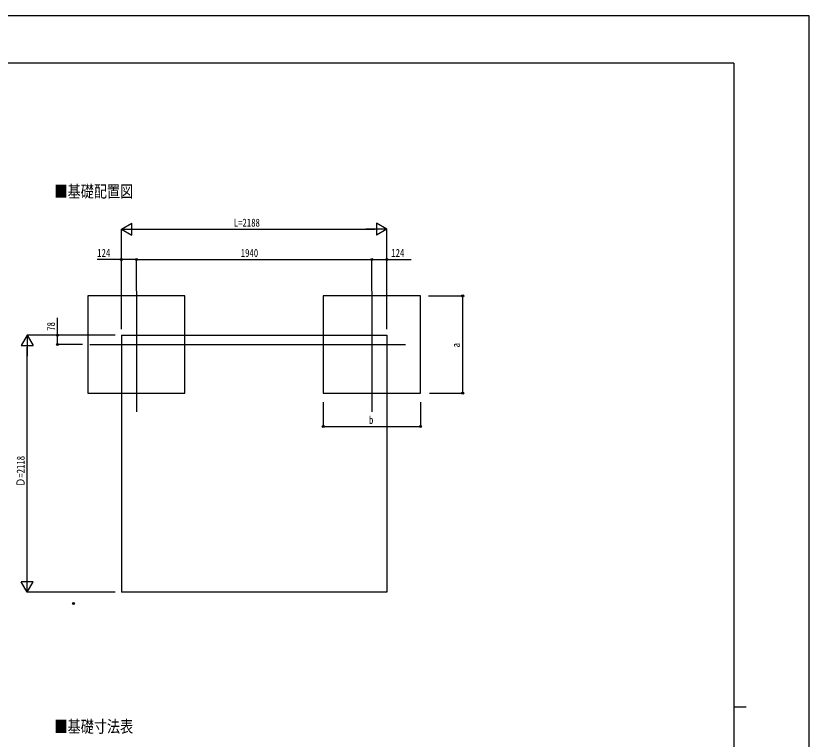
# Model space of a CAD drawing. Units: millimetres, scale not verified. Extents: x -8410 to 8410, y -5940 to 5940.
# Drawn here: x 1874 to 8410, y -17 to 5940 of the extents above; entities that cross this region are included whole.
import ezdxf
from ezdxf.enums import TextEntityAlignment as Align

# ---------------------------------------------------------------- set-up
doc = ezdxf.new("R2010")
doc.units = ezdxf.units.MM
doc.header["$LTSCALE"] = 30
doc.header["$PDMODE"] = 32
doc.header["$PDSIZE"] = 15
for name, color, linetype in [('0-2_USER1', 3, 'Continuous'), ('0-3_YKK_12', 2, 'Continuous'), ('0-5_YKK_A1', 4, 'Continuous'), ('0-6_YKK_D', 6, 'Continuous'), ('0-7_YKK_ZWAK', 7, 'Continuous')]:
    doc.layers.add(name, color=color, linetype=linetype)
doc.styles.add('ＭＳ ゴシック', font='')
doc.styles.get('ＭＳ ゴシック').set_extended_font_data('MS Gothic')

msp = doc.modelspace()

# ---------------------------------------------------------------- linework, layer by layer
at = {"layer": '0-3_YKK_12'}
for p, q in [((2867.34, 3673.34), (2867.34, 2678.17)), ((4807.34, 3673.34), (4807.34, 2678.17)), ((2482.37, 3233.26), (5085.48, 3233.26))]:
    msp.add_line(p, q, dxfattribs=at)
at = {"layer": '0-5_YKK_A1'}
for p, q in [((2743.34, 3311.06), (4931.34, 3311.06)), ((2743.34, 3311.06), (2743.34, 1192.68)), ((4931.34, 3311.06), (4931.34, 1192.68)), ((4931.34, 1192.68), (2743.34, 1192.68))]:
    msp.add_line(p, q, dxfattribs=at)
for points in [[(2467.34, 2833.26), (3267.34, 2833.26), (3267.34, 3633.26), (2467.34, 3633.26)], [(4407.34, 2833.26), (5207.34, 2833.26), (5207.34, 3633.26), (4407.34, 3633.26)]]:
    msp.add_lwpolyline(points, close=True, dxfattribs=at)
msp.add_point((2348.47, 1100.01), dxfattribs=at)
at = {"layer": '0-6_YKK_D'}
for p, q in [((2743.34, 4183.26), (2829.94, 4233.26)), ((2743.34, 3361.06), (2743.34, 4184.26)), ((2743.34, 4183.26), (2829.94, 4133.26)), ((2743.34, 4183.26), (2916.54, 4183.26)), ((2829.94, 4133.26), (2829.94, 4233.26)), ((2843.34, 4183.26), (4831.34, 4183.26)), ((4931.34, 4183.26), (4758.13, 4183.26)), ((4931.34, 4183.26), (4844.74, 4233.26)), ((4844.74, 4233.26), (4844.74, 4133.26)), ((4931.34, 4183.26), (4844.74, 4133.26)), ((4931.34, 3361.06), (4931.34, 4184.26)), ((2743.34, 3361.06), (2743.34, 3934.26)), ((2867.34, 3674.34), (2867.34, 3934.26)), ((2867.34, 3674.34), (2867.34, 3934.26)), ((2867.34, 3933.26), (4807.34, 3933.26)), ((4807.34, 3674.34), (4807.34, 3934.26)), ((4807.34, 3674.34), (4807.34, 3934.26)), ((4931.34, 3361.06), (4931.34, 3934.26)), ((5274.5, 3633.26), (5556.45, 3633.26)), ((5555.45, 2833.26), (5555.45, 3633.26)), ((1967.34, 3311.06), (1917.34, 3224.46)), ((2693.34, 3311.06), (1966.34, 3311.06)), ((1967.34, 3311.06), (2017.34, 3224.46)), ((1967.34, 3311.06), (1967.34, 3137.85)), ((2690.34, 3311.06), (2216.34, 3311.06)), ((1917.34, 3224.46), (2017.34, 3224.46)), ((1967.34, 1292.68), (1967.34, 3211.06)), ((2421.9, 3233.26), (2216.34, 3233.26)), ((5282.34, 2833.26), (5556.45, 2833.26)), ((4407.34, 2759.06), (4407.34, 2557.26)), ((5207.34, 2759.24), (5207.34, 2557.26)), ((4407.34, 2558.26), (5207.34, 2558.26)), ((1967.34, 1192.68), (1967.34, 1365.88)), ((1967.34, 1192.68), (1917.34, 1279.28)), ((2017.34, 1279.28), (1917.34, 1279.28)), ((1967.34, 1192.68), (2017.34, 1279.28)), ((2693.34, 1192.68), (1966.34, 1192.68))]:
    msp.add_line(p, q, dxfattribs=at)
for points in [[(2867.34, 3933.26), (2743.34, 3933.26), (2542.81, 3933.26)], [(4807.34, 3933.26), (4931.34, 3933.26), (5131.87, 3933.26)], [(2217.34, 3233.26), (2217.34, 3311.06), (2217.34, 3453.33)]]:
    msp.add_lwpolyline(points, dxfattribs=at)
for centre in [(2743.34, 3933.26), (2867.34, 3933.26), (2867.34, 3933.26), (4807.34, 3933.26), (4807.34, 3933.26), (4931.34, 3933.26), (5555.45, 3633.26), (2217.34, 3311.06), (2217.34, 3233.26), (5555.45, 2833.26), (4407.34, 2558.26), (5207.34, 2558.26)]:
    msp.add_circle(centre, 8.5, dxfattribs=at)
at = {"layer": '0-7_YKK_ZWAK'}
for p, q in [((7790.04, 5550), (-7809.96, 5550)), ((7790.04, 5550), (7790.04, -5050)), ((7790.04, 250), (7890.04, 250))]:
    msp.add_line(p, q, dxfattribs=at)
msp.add_lwpolyline([(-8410, -5940), (8410, -5940), (8410, 5940), (-8410, 5940)], close=True, dxfattribs=at)

# ---------------------------------------------------------------- texts
at = {"layer": '0-2_USER1', "style": 'ＭＳ ゴシック', "width": 0.8}
for s, p in [('■基礎配置図', (2192.53, 4415.36)), ('■基礎寸法表', (2192.53, 7.77))]:
    msp.add_text(s, height=98.97, dxfattribs=at).set_placement(p, align=Align.BOTTOM_LEFT)
at = {"layer": '0-6_YKK_D', "style": 'ＭＳ ゴシック', "width": 0.8}
for s, p in [('L=2188', (3669.34, 4184.26)), ('124', (2544.47, 3934.93)), ('1940', (3726.94, 3934.93)), ('124', (4967.01, 3934.93)), ('b', (4783.34, 2559.59))]:
    msp.add_text(s, height=65.98, dxfattribs=at).set_placement(p, align=Align.BOTTOM_LEFT)
for s, p in [('78', (2216.01, 3346.39)), ('a', (5553.78, 3209.26)), ('Ｄ=2118', (1966.34, 2062.27))]:
    msp.add_text(s, height=65.98, rotation=90, dxfattribs=at).set_placement(p, align=Align.BOTTOM_LEFT)

doc.saveas('drawing.dxf')
